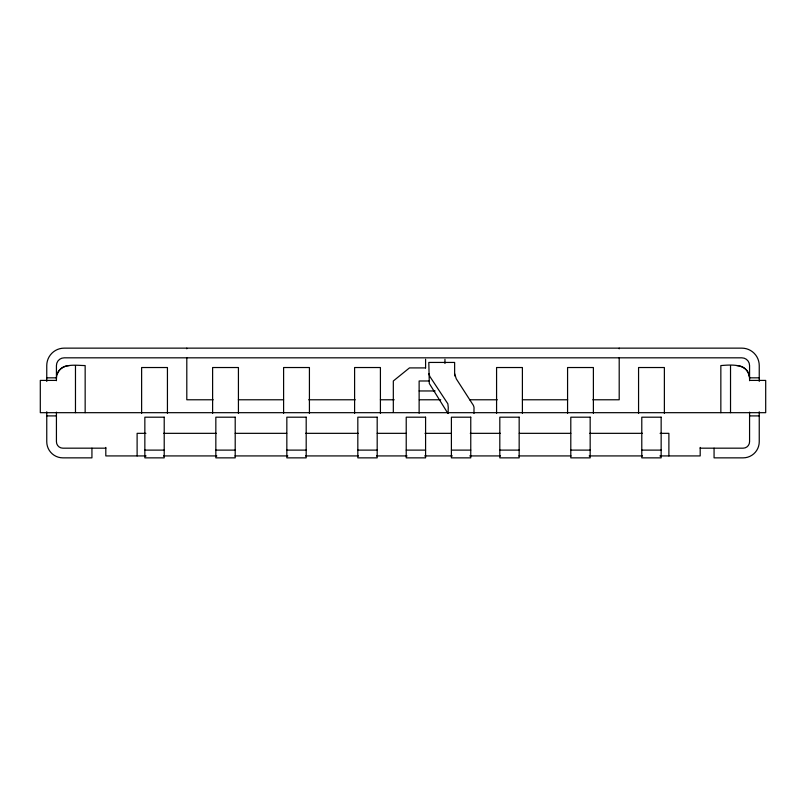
<?xml version="1.0" encoding="UTF-8"?>
<svg xmlns="http://www.w3.org/2000/svg" width="806" height="806" viewBox="0 0 806 806"><rect width="100%" height="100%" fill="white"/><g stroke="black" fill="none" stroke-linecap="round" stroke-linejoin="round"><path stroke-width="1.21" d="M57.045 374.528C60.883 362.629 75.814 365.471 85.154 365.571L85.154 412.682M749.237 376.432C747.404 363.022 730.377 364.846 720.846 365.571L720.846 412.682M425.588 367.909L409.458 367.909L393.318 380.986L393.318 412.42M46.758 377.833L56.43 377.833M749.57 377.833L759.242 377.833M56.43 380.412L40.3 380.412L40.3 412.682L765.7 412.682L765.7 380.412L749.57 380.412M428.973 380.986L419.13 380.986L419.13 413.256M419.13 390.96L435.119 390.96M213.197 399.776L186.801 399.776L186.801 357.824M238.334 399.776L283.591 399.776M308.728 399.776L355.234 399.776M380.372 399.776L394.205 399.776M419.342 399.776L440.711 399.776M469.616 399.776L497.272 399.776M522.409 399.776L567.666 399.776M592.803 399.776L619.199 399.776L619.199 357.824M46.758 415.906L56.43 415.906M749.57 415.906L759.242 415.906M145.906 433.336L137.111 433.336L137.111 455.924M163.507 433.336L216.31 433.336M235.171 433.336L286.714 433.336M305.565 433.336L358.368 433.336M377.228 433.336L406.143 433.336M425.004 433.336L451.4 433.336M470.261 433.336L500.435 433.336M519.286 433.336L570.829 433.336M589.69 433.336L642.493 433.336M660.094 433.336L668.889 433.336L668.889 455.924M105.808 448.176L62.888 448.176A6.458 6.458 0 0 1 56.43 441.718L56.43 412.138M700.192 448.176L743.112 448.176A6.458 6.458 0 0 0 749.57 441.718L749.57 412.138M144.848 450.111L164.212 450.111M215.837 450.111L235.201 450.111M286.835 450.111L306.189 450.111M357.824 450.111L377.188 450.111M406.224 450.111L425.588 450.111M451.4 450.111L470.764 450.111M499.811 450.111L519.165 450.111M570.799 450.111L590.163 450.111M641.788 450.111L661.152 450.111M146.108 455.924L105.808 455.924L105.808 447.421M163.507 455.924L216.834 455.924M234.969 455.924L287.823 455.924M305.565 455.924L358.368 455.924M376.553 455.924L407.06 455.924M424.661 455.924L452.327 455.924M469.747 455.924L500.435 455.924M518.852 455.924L571.031 455.924M589.166 455.924L642.493 455.924M659.892 455.924L700.192 455.924L700.192 447.421M447.602 412.914L429.296 383.485L428.812 362.438L454.634 362.438L454.634 375.878M428.812 373.672L429.91 376.573L447.864 403.826L448.287 407.776A28.17 16.513 37.5 0 1 448.176 408.944L448.176 413.498M454.634 373.672L456.267 378.82L472.376 403.826A50.828 17.46 -0.7 0 1 474.029 407.776A48.058 15.082 19.2 0 1 473.988 408.944L473.988 413.498M759.242 381.409L759.242 365.571A17.43 17.43 0 0 0 741.822 348.142L64.178 348.142A17.43 17.43 0 0 0 46.758 365.571L46.758 381.409M759.242 411.765L759.242 441.718A16.13 16.13 0 0 1 743.112 457.858L714.066 457.858L714.066 448.176M749.57 380.694L749.57 365.571A7.748 7.748 0 0 0 741.822 357.824L64.178 357.824A7.748 7.748 0 0 0 56.43 365.571L56.43 380.694M730.528 365.571L730.528 412.682M664.376 413.357L664.376 367.526L638.564 367.526L638.564 413.357M619.199 348.142L619.199 348.807M593.387 413.357L593.387 367.526L567.575 367.526L567.575 413.357M522.399 413.357L522.399 367.526L496.577 367.526L496.577 413.357M444.952 359.275L444.952 363.496M425.588 359.275L425.588 367.939M380.412 413.357L380.412 367.526L354.6 367.526L354.6 413.357M309.423 413.357L309.423 367.526L283.601 367.526L283.601 413.357M238.425 413.357L238.425 367.526L212.613 367.526L212.613 413.357M186.801 348.142L186.801 348.807M167.436 413.357L167.436 367.526L141.624 367.526L141.624 413.357M91.934 448.176L91.934 457.858L62.888 457.858A16.13 16.13 0 0 1 46.758 441.718L46.758 411.765M75.472 365.571L75.472 412.682M736.654 365.571A12.906 12.906 0 0 1 749.57 378.477M56.43 378.477A12.896 12.896 0 0 1 69.326 365.581M164.212 417.196L144.848 417.196L144.848 457.858L164.212 457.858L164.212 417.196M235.201 417.196L215.837 417.196L215.837 457.858L235.201 457.858L235.201 417.196M306.189 417.196L286.835 417.196L286.835 457.858L306.189 457.858L306.189 417.196M377.188 417.196L357.824 417.196L357.824 457.858L377.188 457.858L377.188 417.196M425.588 417.196L406.224 417.196L406.224 457.858L425.588 457.858L425.588 417.196M470.764 417.196L451.4 417.196L451.4 457.858L470.764 457.858L470.764 417.196M519.165 417.196L499.811 417.196L499.811 457.858L519.165 457.858L519.165 417.196M590.163 417.196L570.799 417.196L570.799 457.858L590.163 457.858L590.163 417.196M661.152 417.196L641.788 417.196L641.788 457.858L661.152 457.858L661.152 417.196"/></g></svg>
